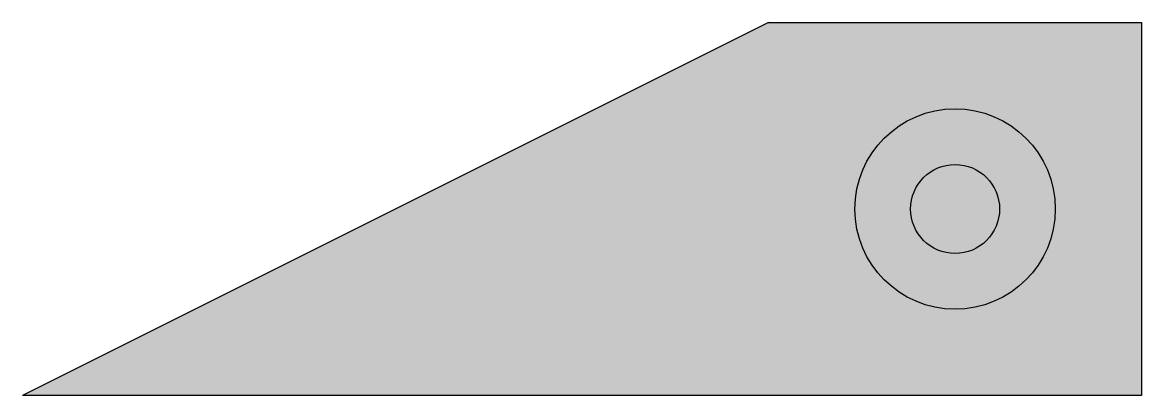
# Model space of a CAD drawing. Header units: feet. Extents: x -10 to 2, y -2 to 2.
import ezdxf

# ---------------------------------------------------------------- set-up
doc = ezdxf.new("R2010")
doc.units = ezdxf.units.FT
doc.header["$MEASUREMENT"] = 0

msp = doc.modelspace()

# ---------------------------------------------------------------- linework, layer by layer
at = {"linetype": 'Continuous'}
for p, q in [((-2, 2), (2, 2)), ((2, 2), (2, -2))]:
    msp.add_line(p, q, dxfattribs=at)
msp.add_line((2, -2), (-10, -2))
msp.add_lwpolyline([(-2, 2), (-10, -2)])
for radius in [1.074, 0.477]:
    msp.add_circle((0, 0), radius)
at = {"color": 29, "linetype": 'Continuous'}
msp.add_solid([(-10, -2), (-2, 2), (2, -2), (2, 2)], dxfattribs=at)

doc.saveas('drawing.dxf')
